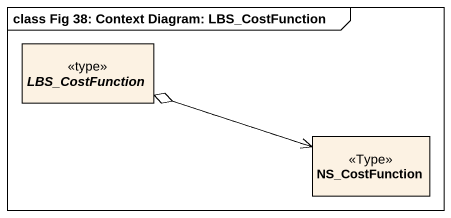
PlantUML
@startuml
mainframe class Fig 38: Context Diagram: LBS_CostFunction
hide circle
hide empty members
abstract class LBS_CostFunction <<type>>
class NS_CostFunction <<Type>>
LBS_CostFunction o-right-> NS_CostFunction
LBS_CostFunction .right.> NS_CostFunction
@enduml
